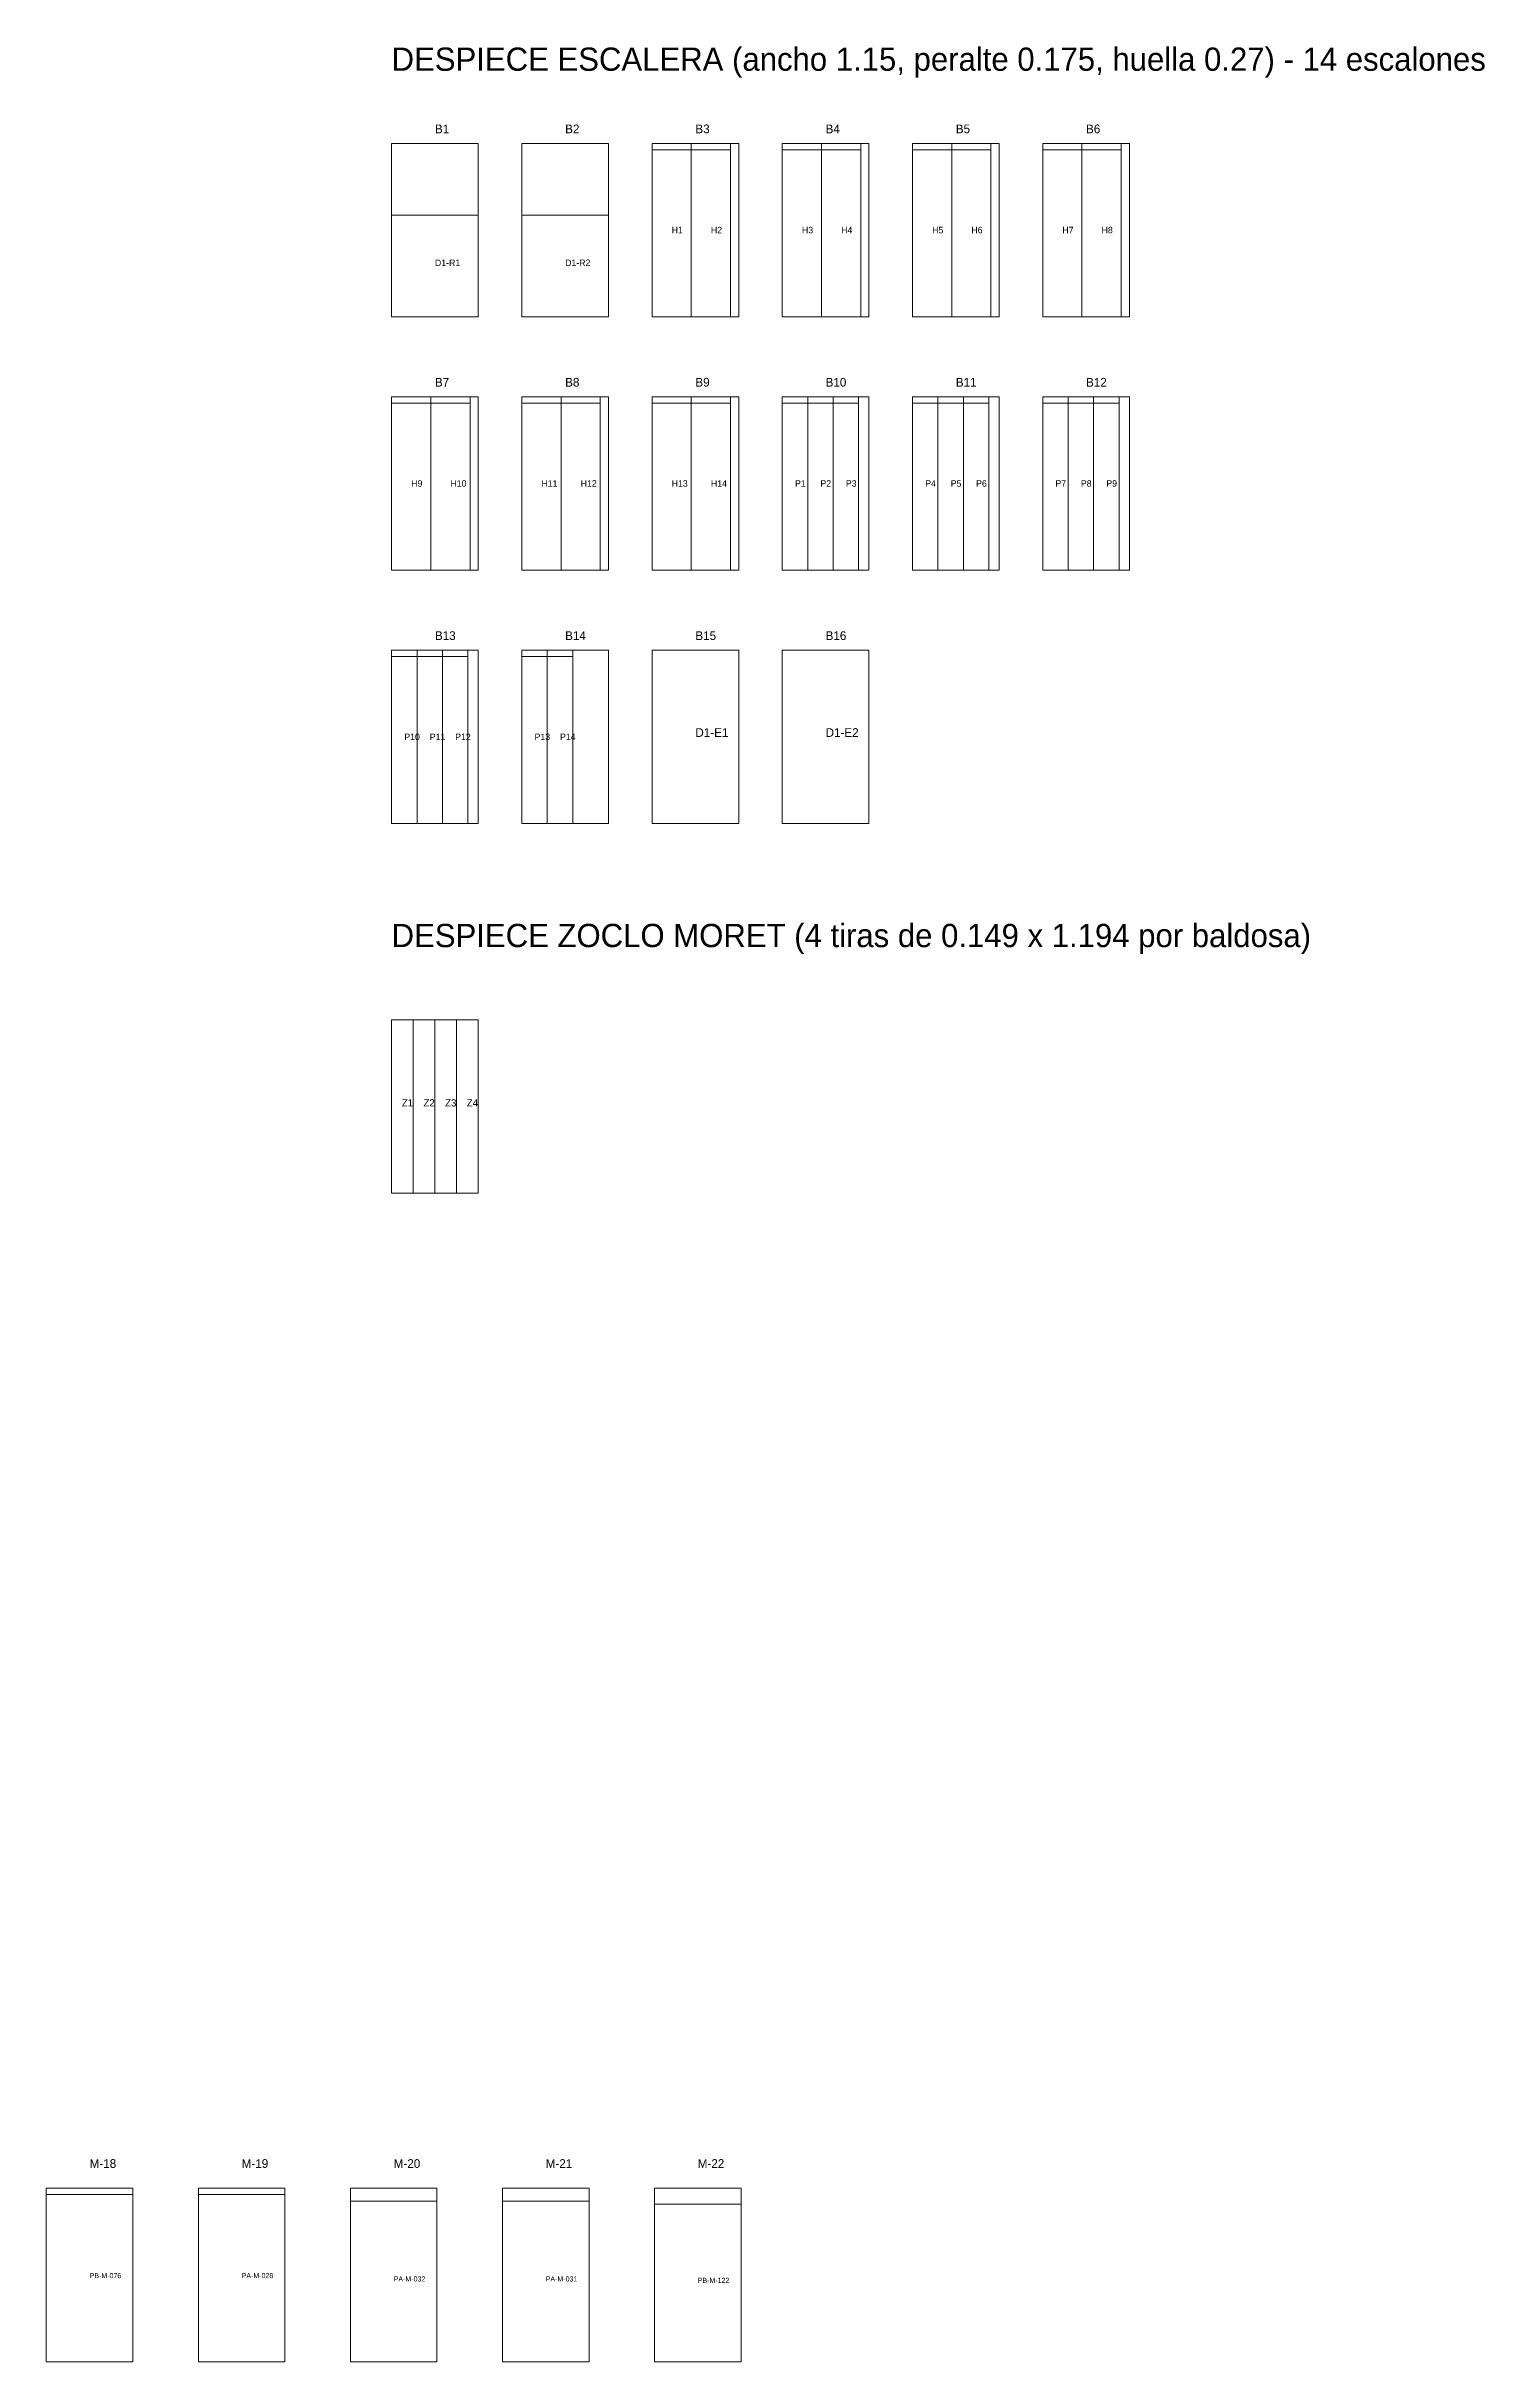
# Model space of a CAD drawing. Header units: metres. Extents: x 316.5 to 344.1, y -151.2 to -120.
# Drawn here: x 334.24 to 344.14, y -135.97 to -120.03 of the extents above; entities that cross this region are included whole.
import ezdxf

# ---------------------------------------------------------------- set-up
doc = ezdxf.new("R2010")
doc.units = ezdxf.units.M
for name, color, linetype, lineweight, plot in [('CORTE-DESPERDICIO', 1, 'Continuous', 0, False), ('CORTE-RECORTE', 3, 'Continuous', 0, False), ('CORTE-SOBRANTE', 2, 'Continuous', 0, False), ('CORTE-TEXTO', 5, 'Continuous', 0, False), ('CORTE-TILE', 7, 'Continuous', 0, False)]:
    doc.layers.add(name, color=color, linetype=linetype, lineweight=lineweight, plot=plot)

msp = doc.modelspace()

# ---------------------------------------------------------------- linework, layer by layer
at = {"layer": 'CORTE-DESPERDICIO'}
for points in [[(334.2408, -134.8178), (334.8368, -134.8178), (334.8368, -134.7738), (334.2408, -134.7738)], [(335.2868, -134.8178), (335.8828, -134.8178), (335.8828, -134.7738), (335.2868, -134.7738)], [(336.3328, -134.8638), (336.9288, -134.8638), (336.9288, -134.7738), (336.3328, -134.7738)], [(337.3788, -134.8638), (337.9748, -134.8638), (337.9748, -134.7738), (337.3788, -134.7738)]]:
    msp.add_lwpolyline(points, close=True, dxfattribs=at)
at = {"layer": 'CORTE-RECORTE'}
for points in [[(338.4085, -121.8929), (338.6785, -121.8929), (338.6785, -120.7429), (338.4085, -120.7429)], [(338.6785, -121.8929), (338.9485, -121.8929), (338.9485, -120.7429), (338.6785, -120.7429)], [(339.3045, -121.8929), (339.5745, -121.8929), (339.5745, -120.7429), (339.3045, -120.7429)], [(339.5745, -121.8929), (339.8445, -121.8929), (339.8445, -120.7429), (339.5745, -120.7429)], [(340.2005, -121.8929), (340.4705, -121.8929), (340.4705, -120.7429), (340.2005, -120.7429)], [(340.4705, -121.8929), (340.7405, -121.8929), (340.7405, -120.7429), (340.4705, -120.7429)], [(341.0965, -121.8929), (341.3665, -121.8929), (341.3665, -120.7429), (341.0965, -120.7429)], [(341.3665, -121.8929), (341.6365, -121.8929), (341.6365, -120.7429), (341.3665, -120.7429)], [(336.6165, -121.8929), (337.2125, -121.8929), (337.2125, -121.1929), (336.6165, -121.1929)], [(337.5125, -121.8929), (338.1085, -121.8929), (338.1085, -121.1929), (337.5125, -121.1929)], [(336.6165, -123.6369), (336.8865, -123.6369), (336.8865, -122.4869), (336.6165, -122.4869)], [(336.8865, -123.6369), (337.1565, -123.6369), (337.1565, -122.4869), (336.8865, -122.4869)], [(337.5125, -123.6369), (337.7825, -123.6369), (337.7825, -122.4869), (337.5125, -122.4869)], [(337.7825, -123.6369), (338.0525, -123.6369), (338.0525, -122.4869), (337.7825, -122.4869)], [(338.4085, -123.6369), (338.6785, -123.6369), (338.6785, -122.4869), (338.4085, -122.4869)], [(338.6785, -123.6369), (338.9485, -123.6369), (338.9485, -122.4869), (338.6785, -122.4869)], [(339.3045, -123.6369), (339.4795, -123.6369), (339.4795, -122.4869), (339.3045, -122.4869)], [(339.4795, -123.6369), (339.6545, -123.6369), (339.6545, -122.4869), (339.4795, -122.4869)], [(339.6545, -123.6369), (339.8295, -123.6369), (339.8295, -122.4869), (339.6545, -122.4869)], [(340.2005, -123.6369), (340.3755, -123.6369), (340.3755, -122.4869), (340.2005, -122.4869)], [(340.3755, -123.6369), (340.5505, -123.6369), (340.5505, -122.4869), (340.3755, -122.4869)], [(340.5505, -123.6369), (340.7255, -123.6369), (340.7255, -122.4869), (340.5505, -122.4869)], [(341.0965, -123.6369), (341.2715, -123.6369), (341.2715, -122.4869), (341.0965, -122.4869)], [(341.2715, -123.6369), (341.4465, -123.6369), (341.4465, -122.4869), (341.2715, -122.4869)], [(341.4465, -123.6369), (341.6215, -123.6369), (341.6215, -122.4869), (341.4465, -122.4869)], [(336.6165, -125.3809), (336.7915, -125.3809), (336.7915, -124.2309), (336.6165, -124.2309)], [(336.7915, -125.3809), (336.9665, -125.3809), (336.9665, -124.2309), (336.7915, -124.2309)], [(336.9665, -125.3809), (337.1415, -125.3809), (337.1415, -124.2309), (336.9665, -124.2309)], [(337.5125, -125.3809), (337.6875, -125.3809), (337.6875, -124.2309), (337.5125, -124.2309)], [(337.6875, -125.3809), (337.8625, -125.3809), (337.8625, -124.2309), (337.6875, -124.2309)], [(336.6165, -127.9249), (336.7655, -127.9249), (336.7655, -126.7309), (336.6165, -126.7309)], [(336.7655, -127.9249), (336.9145, -127.9249), (336.9145, -126.7309), (336.7655, -126.7309)], [(336.9145, -127.9249), (337.0635, -127.9249), (337.0635, -126.7309), (336.9145, -126.7309)], [(337.0635, -127.9249), (337.2125, -127.9249), (337.2125, -126.7309), (337.0635, -126.7309)], [(334.2408, -135.9678), (334.8368, -135.9678), (334.8368, -134.8178), (334.2408, -134.8178)], [(335.2868, -135.9678), (335.8828, -135.9678), (335.8828, -134.8178), (335.2868, -134.8178)], [(336.3328, -135.9678), (336.9288, -135.9678), (336.9288, -134.8638), (336.3328, -134.8638)], [(337.3788, -135.9678), (337.9748, -135.9678), (337.9748, -134.8638), (337.3788, -134.8638)], [(338.4248, -135.9678), (339.0208, -135.9678), (339.0208, -134.883), (338.4248, -134.883)]]:
    msp.add_lwpolyline(points, close=True, dxfattribs=at)
at = {"layer": 'CORTE-SOBRANTE'}
for points in [[(336.6165, -121.1929), (337.2125, -121.1929), (337.2125, -120.6989), (336.6165, -120.6989)], [(337.5125, -121.1929), (338.1085, -121.1929), (338.1085, -120.6989), (337.5125, -120.6989)], [(338.4085, -120.7429), (338.6785, -120.7429), (338.6785, -120.6989), (338.4085, -120.6989)], [(338.6785, -120.7429), (338.9485, -120.7429), (338.9485, -120.6989), (338.6785, -120.6989)], [(338.9485, -121.8929), (339.0045, -121.8929), (339.0045, -120.6989), (338.9485, -120.6989)], [(339.3045, -120.7429), (339.5745, -120.7429), (339.5745, -120.6989), (339.3045, -120.6989)], [(339.5745, -120.7429), (339.8445, -120.7429), (339.8445, -120.6989), (339.5745, -120.6989)], [(339.8445, -121.8929), (339.9005, -121.8929), (339.9005, -120.6989), (339.8445, -120.6989)], [(340.2005, -120.7429), (340.4705, -120.7429), (340.4705, -120.6989), (340.2005, -120.6989)], [(340.4705, -120.7429), (340.7405, -120.7429), (340.7405, -120.6989), (340.4705, -120.6989)], [(340.7405, -121.8929), (340.7965, -121.8929), (340.7965, -120.6989), (340.7405, -120.6989)], [(341.0965, -120.7429), (341.3665, -120.7429), (341.3665, -120.6989), (341.0965, -120.6989)], [(341.3665, -120.7429), (341.6365, -120.7429), (341.6365, -120.6989), (341.3665, -120.6989)], [(341.6365, -121.8929), (341.6925, -121.8929), (341.6925, -120.6989), (341.6365, -120.6989)], [(336.6165, -122.4869), (336.8865, -122.4869), (336.8865, -122.4429), (336.6165, -122.4429)], [(336.8865, -122.4869), (337.1565, -122.4869), (337.1565, -122.4429), (336.8865, -122.4429)], [(337.1565, -123.6369), (337.2125, -123.6369), (337.2125, -122.4429), (337.1565, -122.4429)], [(337.5125, -122.4869), (337.7825, -122.4869), (337.7825, -122.4429), (337.5125, -122.4429)], [(337.7825, -122.4869), (338.0525, -122.4869), (338.0525, -122.4429), (337.7825, -122.4429)], [(338.0525, -123.6369), (338.1085, -123.6369), (338.1085, -122.4429), (338.0525, -122.4429)], [(338.4085, -122.4869), (338.6785, -122.4869), (338.6785, -122.4429), (338.4085, -122.4429)], [(338.6785, -122.4869), (338.9485, -122.4869), (338.9485, -122.4429), (338.6785, -122.4429)], [(338.9485, -123.6369), (339.0045, -123.6369), (339.0045, -122.4429), (338.9485, -122.4429)], [(339.3045, -122.4869), (339.4795, -122.4869), (339.4795, -122.4429), (339.3045, -122.4429)], [(339.4795, -122.4869), (339.6545, -122.4869), (339.6545, -122.4429), (339.4795, -122.4429)], [(339.6545, -122.4869), (339.8295, -122.4869), (339.8295, -122.4429), (339.6545, -122.4429)], [(339.8295, -123.6369), (339.9005, -123.6369), (339.9005, -122.4429), (339.8295, -122.4429)], [(340.2005, -122.4869), (340.3755, -122.4869), (340.3755, -122.4429), (340.2005, -122.4429)], [(340.3755, -122.4869), (340.5505, -122.4869), (340.5505, -122.4429), (340.3755, -122.4429)], [(340.5505, -122.4869), (340.7255, -122.4869), (340.7255, -122.4429), (340.5505, -122.4429)], [(340.7255, -123.6369), (340.7965, -123.6369), (340.7965, -122.4429), (340.7255, -122.4429)], [(341.0965, -122.4869), (341.2715, -122.4869), (341.2715, -122.4429), (341.0965, -122.4429)], [(341.2715, -122.4869), (341.4465, -122.4869), (341.4465, -122.4429), (341.2715, -122.4429)], [(341.4465, -122.4869), (341.6215, -122.4869), (341.6215, -122.4429), (341.4465, -122.4429)], [(341.6215, -123.6369), (341.6925, -123.6369), (341.6925, -122.4429), (341.6215, -122.4429)], [(336.6165, -124.2309), (336.7915, -124.2309), (336.7915, -124.1869), (336.6165, -124.1869)], [(336.7915, -124.2309), (336.9665, -124.2309), (336.9665, -124.1869), (336.7915, -124.1869)], [(336.9665, -124.2309), (337.1415, -124.2309), (337.1415, -124.1869), (336.9665, -124.1869)], [(337.1415, -125.3809), (337.2125, -125.3809), (337.2125, -124.1869), (337.1415, -124.1869)], [(337.5125, -124.2309), (337.6875, -124.2309), (337.6875, -124.1869), (337.5125, -124.1869)], [(337.6875, -124.2309), (337.8625, -124.2309), (337.8625, -124.1869), (337.6875, -124.1869)], [(337.8625, -125.3809), (338.1085, -125.3809), (338.1085, -124.1869), (337.8625, -124.1869)], [(338.4248, -134.883), (339.0208, -134.883), (339.0208, -134.7738), (338.4248, -134.7738)]]:
    msp.add_lwpolyline(points, close=True, dxfattribs=at)
at = {"layer": 'CORTE-TILE'}
for points in [[(336.6165, -121.8929), (337.2125, -121.8929), (337.2125, -120.6989), (336.6165, -120.6989)], [(337.5125, -121.8929), (338.1085, -121.8929), (338.1085, -120.6989), (337.5125, -120.6989)], [(338.4085, -121.8929), (339.0045, -121.8929), (339.0045, -120.6989), (338.4085, -120.6989)], [(339.3045, -121.8929), (339.9005, -121.8929), (339.9005, -120.6989), (339.3045, -120.6989)], [(340.2005, -121.8929), (340.7965, -121.8929), (340.7965, -120.6989), (340.2005, -120.6989)], [(341.0965, -121.8929), (341.6925, -121.8929), (341.6925, -120.6989), (341.0965, -120.6989)], [(336.6165, -123.6369), (337.2125, -123.6369), (337.2125, -122.4429), (336.6165, -122.4429)], [(337.5125, -123.6369), (338.1085, -123.6369), (338.1085, -122.4429), (337.5125, -122.4429)], [(338.4085, -123.6369), (339.0045, -123.6369), (339.0045, -122.4429), (338.4085, -122.4429)], [(339.3045, -123.6369), (339.9005, -123.6369), (339.9005, -122.4429), (339.3045, -122.4429)], [(340.2005, -123.6369), (340.7965, -123.6369), (340.7965, -122.4429), (340.2005, -122.4429)], [(341.0965, -123.6369), (341.6925, -123.6369), (341.6925, -122.4429), (341.0965, -122.4429)], [(336.6165, -125.3809), (337.2125, -125.3809), (337.2125, -124.1869), (336.6165, -124.1869)], [(337.5125, -125.3809), (338.1085, -125.3809), (338.1085, -124.1869), (337.5125, -124.1869)], [(338.4085, -125.3809), (339.0045, -125.3809), (339.0045, -124.1869), (338.4085, -124.1869)], [(339.3045, -125.3809), (339.9005, -125.3809), (339.9005, -124.1869), (339.3045, -124.1869)], [(336.6165, -127.9249), (337.2125, -127.9249), (337.2125, -126.7309), (336.6165, -126.7309)], [(334.2408, -135.9678), (334.8368, -135.9678), (334.8368, -134.7738), (334.2408, -134.7738)], [(335.2868, -135.9678), (335.8828, -135.9678), (335.8828, -134.7738), (335.2868, -134.7738)], [(336.3328, -135.9678), (336.9288, -135.9678), (336.9288, -134.7738), (336.3328, -134.7738)], [(337.3788, -135.9678), (337.9748, -135.9678), (337.9748, -134.7738), (337.3788, -134.7738)], [(338.4248, -135.9678), (339.0208, -135.9678), (339.0208, -134.7738), (338.4248, -134.7738)]]:
    msp.add_lwpolyline(points, close=True, dxfattribs=at)

# ---------------------------------------------------------------- texts
at = {"layer": 'CORTE-TEXTO'}
for s, height, p in [('DESPIECE ESCALERA (ancho 1.15, peralte 0.175, huella 0.27) - 14 escalones', 0.16, (336.6165, -120.1989)), ('B1', 0.06, (336.9145, -120.6289)), ('B2', 0.06, (337.8105, -120.6289)), ('B3', 0.06, (338.7065, -120.6289)), ('B4', 0.06, (339.6025, -120.6289)), ('B5', 0.06, (340.4985, -120.6289)), ('B6', 0.06, (341.3945, -120.6289)), ('H1', 0.045, (338.5435, -121.3179)), ('H2', 0.045, (338.8135, -121.3179)), ('H3', 0.045, (339.4395, -121.3179)), ('H4', 0.045, (339.7095, -121.3179)), ('H5', 0.045, (340.3355, -121.3179)), ('H6', 0.045, (340.6055, -121.3179)), ('H7', 0.045, (341.2315, -121.3179)), ('H8', 0.045, (341.5015, -121.3179)), ('D1-R1', 0.045, (336.9145, -121.5429)), ('D1-R2', 0.045, (337.8105, -121.5429)), ('B7', 0.06, (336.9145, -122.3729)), ('B8', 0.06, (337.8105, -122.3729)), ('B9', 0.06, (338.7065, -122.3729)), ('B10', 0.06, (339.6025, -122.3729)), ('B11', 0.06, (340.4985, -122.3729)), ('B12', 0.06, (341.3945, -122.3729)), ('H9', 0.045, (336.7515, -123.0619)), ('H10', 0.045, (337.0215, -123.0619)), ('H11', 0.045, (337.6475, -123.0619)), ('H12', 0.045, (337.9175, -123.0619)), ('H13', 0.045, (338.5435, -123.0619)), ('H14', 0.045, (338.8135, -123.0619)), ('P1', 0.045, (339.392, -123.0619)), ('P2', 0.045, (339.567, -123.0619)), ('P3', 0.045, (339.742, -123.0619)), ('P4', 0.045, (340.288, -123.0619)), ('P5', 0.045, (340.463, -123.0619)), ('P6', 0.045, (340.638, -123.0619)), ('P7', 0.045, (341.184, -123.0619)), ('P8', 0.045, (341.359, -123.0619)), ('P9', 0.045, (341.534, -123.0619)), ('B13', 0.06, (336.9145, -124.1169)), ('B14', 0.06, (337.8105, -124.1169)), ('B15', 0.06, (338.7065, -124.1169)), ('B16', 0.06, (339.6025, -124.1169)), ('P10', 0.045, (336.704, -124.8059)), ('P11', 0.045, (336.879, -124.8059)), ('P12', 0.045, (337.054, -124.8059)), ('P13', 0.045, (337.6, -124.8059)), ('P14', 0.045, (337.775, -124.8059)), ('D1-E1', 0.06, (338.7065, -124.7839)), ('D1-E2', 0.06, (339.6025, -124.7839)), ('DESPIECE ZOCLO MORET (4 tiras de 0.149 x 1.194 por baldosa)', 0.16, (336.6165, -126.2309)), ('Z1', 0.05, (336.6865, -127.3279)), ('Z2', 0.05, (336.8355, -127.3279)), ('Z3', 0.05, (336.9845, -127.3279)), ('Z4', 0.05, (337.1335, -127.3279)), ('M-18', 0.06, (334.5388, -134.6338)), ('M-19', 0.06, (335.5848, -134.6338)), ('M-20', 0.06, (336.6308, -134.6338)), ('M-21', 0.06, (337.6768, -134.6338)), ('M-22', 0.06, (338.7228, -134.6338)), ('PB-M-076', 0.035, (334.5388, -135.3928)), ('PA-M-028', 0.035, (335.5848, -135.3928)), ('PA-M-032', 0.035, (336.6308, -135.4158)), ('PA-M-031', 0.035, (337.6768, -135.4158)), ('PB-M-122', 0.035, (338.7228, -135.4254))]:
    msp.add_text(s, height=height, dxfattribs=at).set_placement(p)

doc.saveas('drawing.dxf')
